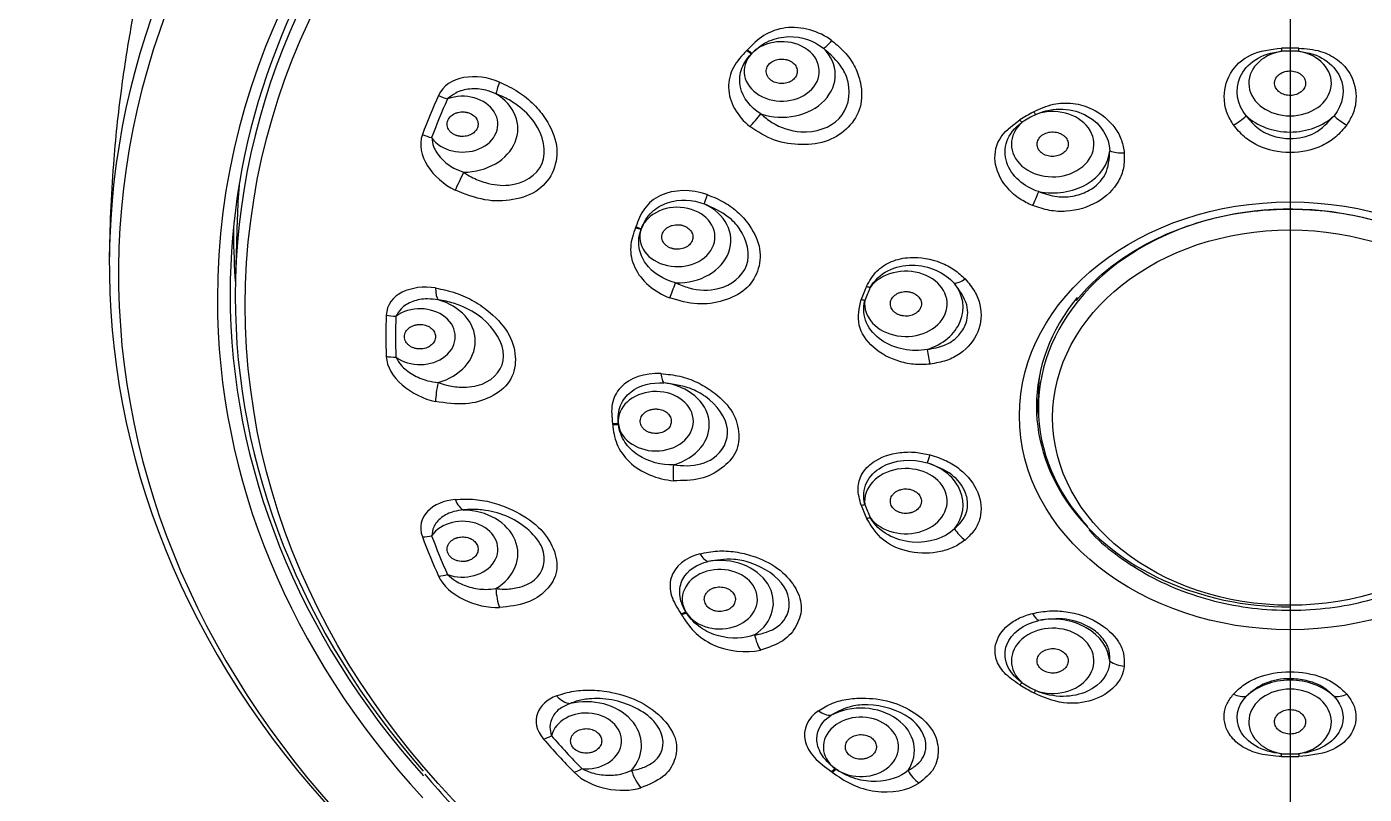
# Model space of a CAD drawing. Extents: x 0 to 1354, y 0 to 992.
# Drawn here: x 437 to 480.05, y 646.13 to 670.82 of the extents above; entities that cross this region are included whole.
import ezdxf

# ---------------------------------------------------------------- set-up
doc = ezdxf.new("R2010")
doc.units = 0
doc.header["$LTSCALE"] = 10
doc.header["$MEASUREMENT"] = 0
doc.linetypes.add('CENTER2', pattern=[28.575, 19.05, -3.175, 3.175, -3.175])
doc.layers.add('1', color=7, linetype='CONTINUOUS')
doc.layers.add('Cneter', color=1, linetype='CENTER2', lineweight=13)

msp = doc.modelspace()

# ---------------------------------------------------------------- linework, layer by layer
at = {"layer": '1', "color": 7, "linetype": 'Continuous', "lineweight": -3}
for p, q in [((443.778, 664.646), (443.724, 662.754)), ((469.559, 659.039), (469.559, 658.553))]:
    msp.add_line(p, q, dxfattribs=at)
for centre, major_axis, ratio, start_param, end_param in [((477.659, 662.88), (37.699, 0), 0.790155, 5.156583, 10.55138), ((477.659, 662.072), (-34.52, 0), 0.790155, 3.141593, 6.283185), ((477.659, 662.237), (34.11, 0), 0.790155, 0, 3.141593), ((477.659, 663.163), (-37.999, 0), 0.790155, 5.627397, 6.920378), ((477.659, 662.15), (-33.944, 0), 0.790155, 5.595275, 6.283185), ((461.3, 669.386), (1.209, 0), 0.790155, 2.51018, 8.762594), ((463.04, 670.759), (-0.475, -0.643), 0.18333, 0.372338, 1.069202), ((477.659, 659.638), (21.895, 0), 0.790155, 2.493937, 2.495651), ((460.324, 670.441), (-0.579, 0.552), 0.489427, 1.773217, 2.007632), ((460.346, 670.464), (0.578, -0.553), 0.488794, 4.91568, 5.150095), ((477.659, 659.625), (21.709, 0), 0.790155, 2.493937, 2.495651), ((461.3, 669.272), (-1.723, 0), 0.790155, 1.168192, 3.821397), ((477.659, 669.005), (1.328, 0), 0.790155, 1.780257, 7.64452), ((477.659, 658.738), (-14.424, 0), 0.790155, 4.69308, 4.731698), ((477.383, 670.521), (-0.012, 0.8), 0.011834, 2.076794, 2.23044), ((477.659, 658.733), (14.302, 0), 0.790155, 1.551487, 1.590105), ((477.935, 670.521), (-0.012, -0.8), 0.011834, 0.911152, 1.064799), ((452.489, 669.539), (-0.385, -0.923), 0.069891, 5.30923, 5.987258), ((477.659, 660.88), (-29.098, 0), 0.790155, 5.940229, 5.997824), ((451.029, 667.686), (1.136, 0), 0.790155, 3.645275, 8.292777), ((477.659, 660.85), (28.789, 0), 0.790155, 2.798636, 2.856231), ((450.547, 669.112), (-0.911, 0.412), 0.577214, 1.512063, 1.825951), ((451.029, 667.543), (-1.779, 0), 0.790155, 1.589334, 4.065533), ((460.423, 668.021), (-0.496, -0.628), 0.201371, 1.028996, 1.72586), ((470.018, 667.043), (1.328, 0), 0.790155, 2.408576, 8.272839), ((477.659, 658.738), (-14.424, 0), 0.790155, 5.321398, 5.360017), ((477.659, 658.733), (14.302, 0), 0.790155, 2.179806, 2.218424), ((469.478, 668.492), (0.386, -0.701), 0.350617, 5.125372, 5.279019), ((469.031, 668.235), (-0.41, 0.687), 0.369764, 1.971146, 2.124793), ((475.851, 668.071), (-0.651, -0.465), 0.42584, 1.252545, 1.894), ((477.659, 668.89), (-1.842, 0), 0.790155, 0.696206, 2.445387), ((479.467, 668.071), (-0.651, 0.465), 0.42584, 1.247593, 1.889048), ((450.035, 667.866), (0.937, -0.348), 0.588121, 4.613484, 4.927372), ((470.018, 666.928), (-1.842, 0), 0.790155, 1.324524, 3.073705), ((472.369, 667.177), (-0.797, -0.065), 0.516767, 0.830444, 1.4719), ((451.074, 666.099), (-0.439, -0.898), 0.027536, 4.683208, 5.361237), ((477.659, 664.044), (-33.89, 0), 0.790155, 6.220452, 6.260703), ((459.056, 665.851), (-0.262, -0.756), 0.015481, 5.319461, 6.016325), ((469.443, 665.498), (-0.294, -0.744), 0.137649, 1.008542, 1.649998), ((477.659, 658.553), (-8.1, 0), 0.790155, 3.141593, 5.631894), ((457.942, 664.058), (1.209, 0), 0.790155, 2.879779, 9.132193), ((457.942, 663.943), (-1.723, 0), 0.790155, 1.537791, 4.190996), ((477.659, 664.166), (-34, 0), 0.790155, 6.274055, 6.283185), ((477.659, 664.166), (-34, 0), 0.790155, 0, 0.059494), ((477.659, 659.638), (21.895, 0), 0.790155, 2.863537, 2.86525), ((456.774, 664.795), (-0.753, 0.27), 0.589653, 1.54494, 1.779354), ((456.784, 664.823), (0.752, -0.272), 0.589366, 4.687755, 4.92217), ((477.659, 659.625), (21.709, 0), 0.790155, 2.863537, 2.86525), ((465.295, 661.907), (1.328, 0), 0.790155, 3.036895, 8.901158), ((450.45, 662.984), (-0.155, -0.988), 0.252062, 5.362069, 6.040098), ((457.868, 662.552), (-0.285, -0.748), 0.006264, 0.917112, 1.613975), ((477.659, 658.738), (-14.424, 0), 0.790155, 5.949717, 5.988335), ((477.659, 658.733), (14.302, 0), 0.790155, 2.808124, 2.846742), ((464.145, 662.922), (0.733, -0.321), 0.579144, 4.807386, 4.961032), ((465.295, 661.792), (-1.842, 0), 0.790155, 1.952843, 3.702024), ((467.291, 663.158), (-0.58, -0.551), 0.3757, 0.441364, 1.082819), ((477.659, 658.553), (-8.1, 0), 0.790155, 5.631894, 6.283185), ((477.659, 662.072), (-34.52, 0), 0.790155, 0, 0.629497), ((477.659, 662.237), (34.11, 0), 0.790155, 3.141593, 3.755087), ((477.659, 662.15), (-33.944, 0), 0.790155, 0, 0.605935), ((449.659, 660.706), (-1.779, 0), 0.790155, 1.903493, 4.379692), ((463.975, 662.507), (-0.747, 0.287), 0.586457, 1.638854, 1.792501), ((477.659, 658.605), (8.162, 0), 0.790155, 2.567172, 3.141593), ((449.659, 660.85), (1.136, 0), 0.790155, 3.959434, 8.606936), ((477.659, 660.88), (-29.098, 0), 0.790155, 6.254388, 6.311983), ((448.882, 662.118), (-0.999, 0.036), 0.612653, 1.279239, 1.593127), ((477.659, 660.85), (28.789, 0), 0.790155, 3.112795, 3.17039), ((466.174, 660.44), (0.098, -0.794), 0.237725, 4.681171, 5.322626), ((448.882, 660.808), (0.999, 0.036), 0.612653, 4.37617, 4.690058), ((457.585, 660.139), (-0.037, -0.799), 0.234951, 5.362384, 6.059247), ((477.659, 659.039), (8.1, 0), 0.790155, 3.061138, 3.141593), ((450.45, 659.367), (-0.212, -0.977), 0.207528, 4.74651, 5.424539), ((457.247, 658.13), (1.209, 0), 0.790155, 3.249378, 9.501792), ((457.247, 658.016), (-1.723, 0), 0.790155, 1.90739, 4.560595), ((477.659, 659.039), (8.15, 0), 0.790155, 3.152785, 3.260973), ((477.659, 658.605), (8.162, 0), 0.790155, 3.141593, 3.665552), ((477.659, 658.553), (-8.1, 0), 0.790155, 0, 0.637449), ((477.659, 659.638), (21.895, 0), 0.790155, 3.233136, 3.234849), ((456.041, 658.547), (0.795, 0.092), 0.610341, 4.407184, 4.641599), ((456.045, 658.518), (-0.794, -0.094), 0.610244, 1.264274, 1.498689), ((477.659, 659.625), (21.709, 0), 0.790155, 3.233136, 3.234849), ((466.174, 657.547), (-0.208, -0.772), 0.056522, 0.242482, 0.883937), ((457.985, 656.723), (-0.061, -0.798), 0.212439, 4.718598, 5.415462), ((465.295, 655.558), (1.328, 0), 0.790155, 3.665213, 9.529476), ((465.295, 655.444), (-1.842, 0), 0.790155, 2.581161, 4.330343), ((451.074, 656.252), (0.091, -0.996), 0.432054, 5.368556, 6.046585), ((451.029, 653.869), (-1.779, 0), 0.790155, 2.217652, 4.693852), ((463.975, 655.939), (0.747, 0.287), 0.586457, 4.337038, 4.490685), ((477.659, 658.738), (-14.424, 0), 0.790155, 0.29485, 0.333468), ((477.659, 658.733), (14.302, 0), 0.790155, 3.436443, 3.475061), ((477.659, 658.605), (8.162, 0), 0.790155, 3.665551, 4.712389), ((451.029, 654.013), (1.136, 0), 0.790155, 4.273594, 8.921095), ((464.145, 655.524), (-0.733, -0.321), 0.579144, 1.168506, 1.322153), ((467.291, 654.83), (0.511, -0.615), 0.556904, 4.516601, 5.158057), ((450.035, 655.059), (-0.937, -0.348), 0.588121, 1.041925, 1.355813), ((477.659, 660.88), (-29.098, 0), 0.790155, 0.285362, 0.342957), ((477.659, 660.85), (28.789, 0), 0.790155, 3.426954, 3.484549), ((458.825, 654.392), (0.202, -0.774), 0.44544, 5.337326, 6.034189), ((459.308, 652.405), (1.209, 0), 0.790155, 3.618977, 9.871391), ((459.308, 652.29), (-1.723, 0), 0.790155, 2.276989, 4.930194), ((450.547, 653.813), (0.911, 0.412), 0.577214, 4.143346, 4.457234), ((452.489, 652.812), (0.03, -1), 0.3897, 4.764865, 5.442893), ((458.218, 652.482), (0.677, 0.426), 0.548886, 4.145622, 4.380037), ((477.659, 659.638), (21.895, 0), 0.790155, 3.602735, 3.604448), ((458.235, 652.456), (-0.676, -0.427), 0.548418, 1.002967, 1.237381), ((477.659, 659.625), (21.709, 0), 0.790155, 3.602735, 3.604448), ((469.443, 652.489), (0.189, -0.777), 0.318853, 5.403993, 6.045448), ((470.018, 650.308), (-1.842, 0), 0.790155, 3.20948, 4.958661), ((460.76, 651.321), (0.177, -0.78), 0.425202, 4.701083, 5.397947), ((470.018, 650.422), (1.328, 0), 0.790155, 4.293532, 10.157795), ((472.369, 650.81), (0.796, -0.078), 0.69797, 4.082197, 4.723652), ((469.031, 650.211), (0.41, 0.687), 0.369764, 4.004746, 4.158392), ((477.659, 658.738), (-14.424, 0), 0.790155, 0.923169, 0.961787), ((477.659, 658.733), (14.302, 0), 0.790155, 4.064761, 4.10338), ((477.659, 648.346), (-1.842, 0), 0.790155, 3.837798, 5.58698), ((477.659, 648.461), (1.328, 0), 0.790155, 4.92185, 10.786113), ((454.301, 650.002), (0.359, -0.933), 0.592247, 5.317737, 5.995766), ((455.007, 647.702), (-1.779, 0), 0.790155, 2.531812, 5.008011), ((469.478, 649.954), (-0.386, -0.701), 0.350617, 0.85052, 1.004166), ((475.851, 649.916), (0.6, -0.53), 0.607043, 5.181947, 5.823402), ((479.467, 649.916), (0.6, 0.53), 0.607043, 3.601376, 4.242831), ((455.007, 647.845), (1.136, 0), 0.790155, 4.587753, 9.235255), ((462.608, 649.387), (0.458, -0.656), 0.61852, 5.225567, 5.92243), ((463.848, 647.654), (1.209, 0), 0.790155, 3.988576, 10.24099), ((463.848, 647.539), (-1.723, 0), 0.790155, 2.646588, 5.299793), ((453.891, 648.627), (-0.756, -0.654), 0.50602, 0.844351, 1.158239), ((477.659, 660.88), (-29.098, 0), 0.790155, 0.599521, 0.657116), ((477.659, 660.85), (28.789, 0), 0.790155, 3.741114, 3.798709), ((477.383, 647.925), (0.012, 0.8), 0.011834, 3.899098, 4.052745), ((477.659, 658.738), (-14.424, 0), 0.790155, 1.551487, 1.590105), ((477.659, 658.733), (14.302, 0), 0.790155, 4.69308, 4.731698), ((477.935, 647.925), (0.012, -0.8), 0.011834, 5.372033, 5.52568), ((454.865, 647.568), (0.716, 0.699), 0.485274, 3.956021, 4.26991), ((463.02, 647.449), (0.468, 0.649), 0.413301, 3.957805, 4.19222), ((463.048, 647.429), (-0.467, -0.65), 0.412525, 0.815539, 1.049953), ((477.659, 659.625), (21.709, 0), 0.790155, 3.972334, 3.974047), ((456.992, 647.076), (0.292, -0.956), 0.556219, 4.729444, 5.407473), ((477.659, 659.638), (21.895, 0), 0.790155, 3.972334, 3.974047), ((465.817, 647.075), (0.431, -0.674), 0.60329, 4.599472, 5.296335)]:
    msp.add_ellipse(centre, major_axis=major_axis, ratio=ratio, start_param=start_param, end_param=end_param, dxfattribs=at)
for centre, major_axis in [((477.659, 661.859), (33.622, 0)), ((477.659, 658.305), (-8.709, 0)), ((477.659, 658.248), (7.641, 0))]:
    msp.add_ellipse(centre, major_axis=major_axis, ratio=0.790155, dxfattribs=at)
for points, knots in [([(450.237, 691.576), (449.751, 691.019), (448.92, 690.013), (447.897, 688.648), (447.11, 687.52), (446.41, 686.453), (445.689, 685.276), (444.879, 683.845), (444.088, 682.304), (443.359, 680.722), (442.721, 679.192), (442.113, 677.561), (441.482, 675.626), (440.97, 673.742), (440.585, 672.027), (440.293, 670.503), (440.004, 668.633), (439.747, 666.188), (439.669, 664.344), (439.66, 663.317)], [0, 0, 0, 0, 0.073159, 0.128421, 0.166706, 0.205894, 0.252033, 0.300947, 0.366045, 0.420507, 0.470557, 0.527281, 0.590481, 0.669456, 0.716247, 0.761084, 0.820335, 0.900163, 1, 1, 1, 1]), ([(462.914, 670.373), (462.494, 670.684), (461.935, 670.845), (461.17, 670.751), (460.929, 670.665), (460.521, 670.409), (460.358, 670.243), (460.198, 670.076)], [0, 0, 0, 0, 0.5, 0.5, 0.75, 0.75, 1, 1, 1, 1]), ([(462.914, 670.373), (463.072, 670.242), (463.376, 669.99), (463.685, 669.515), (463.883, 668.926), (463.892, 668.223), (463.485, 667.56), (462.814, 667.099), (461.949, 666.99), (461.036, 667.117), (460.532, 667.445), (460.276, 667.612)], [0, 0, 0, 0, 0.087607, 0.169371, 0.250856, 0.377447, 0.501128, 0.621802, 0.747777, 0.872041, 1, 1, 1, 1]), ([(460.346, 669.974), (460.509, 670.141), (460.696, 670.274), (461.1, 670.452), (461.314, 670.497), (461.944, 670.513), (462.347, 670.364), (462.64, 670.128)], [0, 0, 0, 0, 0.25, 0.25, 0.5, 0.5, 1, 1, 1, 1]), ([(460.176, 670.052), (460.017, 669.886), (459.857, 669.715), (459.64, 669.315), (459.584, 669.09), (459.602, 668.404), (459.868, 667.934), (460.276, 667.612)], [0, 0, 0, 0, 0.25, 0.25, 0.5, 0.5, 1, 1, 1, 1]), ([(460.625, 668.019), (460.3, 668.22), (460.049, 668.531), (459.934, 669.052), (459.939, 669.236), (460.053, 669.601), (460.166, 669.783), (460.324, 669.95)], [0, 0, 0, 0, 0.5, 0.5, 0.75, 0.75, 1, 1, 1, 1]), ([(460.625, 668.019), (460.741, 667.923), (461.107, 667.62), (462.053, 667.306), (462.866, 667.572), (463.429, 668.162), (463.57, 668.796), (463.223, 669.614), (462.863, 669.931), (462.64, 670.128)], [0, 0, 0, 0, 0.080562, 0.253207, 0.499831, 0.500495, 0.747529, 0.843295, 1, 1, 1, 1]), ([(461.599, 669.703), (461.586, 669.711), (461.558, 669.725), (461.499, 669.75), (461.419, 669.773), (461.317, 669.784), (461.181, 669.777), (461.019, 669.727), (460.869, 669.609), (460.805, 669.479), (460.797, 669.37), (460.812, 669.289), (460.847, 669.212), (460.901, 669.144), (460.952, 669.101), (460.99, 669.076), (461.017, 669.06), (461.092, 669.022), (461.231, 668.985), (461.39, 668.992), (461.508, 669.025), (461.589, 669.061), (461.66, 669.109), (461.738, 669.186), (461.8, 669.302), (461.805, 669.454), (461.749, 669.573), (461.682, 669.643), (461.637, 669.679), (461.612, 669.695), (461.599, 669.703)], [0, 0, 0, 0, 0.015625, 0.03125, 0.0625, 0.09375, 0.125, 0.1875, 0.25, 0.3125, 0.34375, 0.375, 0.40625, 0.4375, 0.46875, 0.476562, 0.484375, 0.5, 0.5625, 0.625, 0.65625, 0.6875, 0.71875, 0.75, 0.8125, 0.875, 0.9375, 0.96875, 0.984375, 1, 1, 1, 1]), ([(475.836, 667.663), (475.761, 667.786), (475.608, 668.04), (475.498, 668.61), (475.645, 669.333), (476.361, 670.017), (477.031, 670.094), (477.381, 670.134)], [0, 0, 0, 0, 0.121003, 0.24993, 0.500418, 0.740079, 1, 1, 1, 1]), ([(476.246, 667.956), (475.954, 668.311), (475.862, 668.785), (476.152, 669.421), (476.317, 669.614), (476.768, 669.906), (477.058, 670.002), (477.383, 670.031)], [0, 0, 0, 0, 0.5, 0.5, 0.75, 0.75, 1, 1, 1, 1]), ([(477.935, 670.031), (478.258, 670.002), (478.548, 669.907), (478.999, 669.616), (479.166, 669.421), (479.455, 668.79), (479.363, 668.31), (479.073, 667.956)], [0, 0, 0, 0, 0.25, 0.25, 0.5, 0.5, 1, 1, 1, 1]), ([(477.938, 670.134), (478.175, 670.114), (478.626, 670.078), (479.216, 669.779), (479.687, 669.247), (479.83, 668.61), (479.712, 668.039), (479.558, 667.786), (479.483, 667.663)], [0, 0, 0, 0, 0.178327, 0.339125, 0.500023, 0.752204, 0.878517, 1, 1, 1, 1]), ([(478.159, 669.005), (478.159, 669.018), (478.157, 669.044), (478.147, 669.096), (478.123, 669.16), (478.074, 669.229), (477.988, 669.31), (477.845, 669.383), (477.643, 669.41), (477.442, 669.373), (477.304, 669.292), (477.225, 669.206), (477.183, 669.134), (477.164, 669.07), (477.159, 669.025), (477.159, 668.999), (477.161, 668.96), (477.173, 668.903), (477.218, 668.807), (477.316, 668.704), (477.483, 668.625), (477.675, 668.6), (477.865, 668.634), (478.027, 668.722), (478.116, 668.831), (478.153, 668.929), (478.159, 668.979), (478.159, 669.005)], [0, 0, 0, 0, 0.015625, 0.03125, 0.0625, 0.09375, 0.125, 0.1875, 0.25, 0.3125, 0.375, 0.40625, 0.4375, 0.46875, 0.484375, 0.492188, 0.5, 0.53125, 0.5625, 0.625, 0.6875, 0.75, 0.8125, 0.875, 0.9375, 0.96875, 1, 1, 1, 1]), ([(452.219, 669.043), (452.427, 668.944), (452.83, 668.753), (453.339, 668.332), (453.798, 667.759), (454.131, 667.007), (454.012, 666.179), (453.521, 665.514), (452.683, 665.217), (451.722, 665.193), (451.106, 665.439), (450.789, 665.566)], [0, 0, 0, 0, 0.087456, 0.169153, 0.25014, 0.377375, 0.499739, 0.622279, 0.749894, 0.871256, 1, 1, 1, 1]), ([(452.102, 668.665), (451.993, 668.707), (451.724, 668.814), (451.264, 668.844), (450.828, 668.732), (450.63, 668.568), (450.547, 668.499)], [0, 0, 0, 0, 0.200427, 0.49953, 0.790892, 1, 1, 1, 1]), ([(451.062, 666.138), (451.144, 666.087), (451.367, 665.946), (451.858, 665.758), (452.761, 665.637), (453.432, 666.034), (453.747, 666.8), (453.567, 667.601), (452.882, 668.253), (452.429, 668.532), (452.188, 668.63), (452.102, 668.665)], [0, 0, 0, 0, 0.046355, 0.127416, 0.254336, 0.50001, 0.500136, 0.746142, 0.872777, 0.954138, 1, 1, 1, 1]), ([(451.184, 668.062), (451.176, 668.064), (451.159, 668.068), (451.125, 668.075), (451.065, 668.082), (450.978, 668.082), (450.875, 668.065), (450.748, 668.021), (450.615, 667.927), (450.526, 667.772), (450.526, 667.628), (450.571, 667.521), (450.625, 667.449), (450.696, 667.388), (450.766, 667.349), (450.818, 667.328), (450.849, 667.318), (450.868, 667.312), (450.884, 667.308), (450.9, 667.305), (450.928, 667.299), (451.016, 667.287), (451.127, 667.294), (451.243, 667.327), (451.348, 667.376), (451.454, 667.463), (451.528, 667.596), (451.536, 667.743), (451.475, 667.885), (451.374, 667.98), (451.274, 668.034), (451.217, 668.053), (451.188, 668.061), (451.184, 668.062)], [0, 0, 0, 0, 0.007812, 0.015625, 0.03125, 0.0625, 0.09375, 0.125, 0.1875, 0.25, 0.3125, 0.34375, 0.375, 0.40625, 0.4375, 0.453125, 0.460938, 0.46875, 0.472656, 0.476562, 0.484375, 0.5, 0.5625, 0.59375, 0.625, 0.6875, 0.75, 0.8125, 0.875, 0.9375, 0.96875, 0.996094, 1, 1, 1, 1]), ([(469.408, 668.087), (469.613, 668.181), (470.003, 668.361), (470.682, 668.388), (471.422, 668.167), (471.967, 667.706), (472.256, 667.179), (472.301, 666.898), (472.324, 666.761)], [0, 0, 0, 0, 0.178327, 0.339125, 0.500023, 0.752204, 0.878517, 1, 1, 1, 1]), ([(469.478, 668.002), (469.761, 668.128), (470.064, 668.185), (470.636, 668.157), (470.909, 668.075), (471.585, 667.692), (471.845, 667.255), (471.856, 666.829)], [0, 0, 0, 0, 0.25, 0.25, 0.5, 0.5, 1, 1, 1, 1]), ([(469.373, 665.067), (469.23, 665.135), (468.935, 665.274), (468.462, 665.695), (468.094, 666.361), (468.212, 667.258), (468.702, 667.633), (468.957, 667.828)], [0, 0, 0, 0, 0.121003, 0.24993, 0.500418, 0.740079, 1, 1, 1, 1]), ([(469.569, 665.516), (469.086, 665.672), (468.681, 666.019), (468.47, 666.675), (468.467, 666.91), (468.625, 667.358), (468.79, 667.57), (469.031, 667.745)], [0, 0, 0, 0, 0.5, 0.5, 0.75, 0.75, 1, 1, 1, 1]), ([(479.483, 667.663), (479.373, 667.529), (479.159, 667.269), (478.566, 666.891), (477.661, 666.697), (476.754, 666.89), (476.16, 667.268), (475.946, 667.528), (475.836, 667.663)], [0, 0, 0, 0, 0.130106, 0.252927, 0.499594, 0.746402, 0.869479, 1, 1, 1, 1]), ([(476.246, 667.956), (476.366, 667.809), (476.599, 667.524), (477.118, 667.279), (477.748, 667.181), (478.519, 667.348), (478.881, 667.746), (479.073, 667.956)], [0, 0, 0, 0, 0.179168, 0.347393, 0.501625, 0.737142, 1, 1, 1, 1]), ([(450.035, 667.253), (450.049, 667.157), (450.084, 666.925), (450.328, 666.568), (450.686, 666.286), (450.956, 666.18), (451.062, 666.138)], [0, 0, 0, 0, 0.208279, 0.500324, 0.801781, 1, 1, 1, 1]), ([(470.422, 667.275), (470.413, 667.286), (470.392, 667.306), (470.345, 667.344), (470.278, 667.384), (470.187, 667.418), (470.057, 667.443), (469.887, 667.435), (469.703, 667.363), (469.569, 667.24), (469.517, 667.111), (469.517, 667.004), (469.536, 666.927), (469.569, 666.866), (469.598, 666.827), (469.617, 666.806), (469.648, 666.776), (469.7, 666.735), (469.808, 666.678), (469.964, 666.64), (470.158, 666.654), (470.332, 666.723), (470.461, 666.839), (470.525, 666.985), (470.517, 667.115), (470.474, 667.211), (470.441, 667.255), (470.422, 667.275)], [0, 0, 0, 0, 0.015625, 0.03125, 0.0625, 0.09375, 0.125, 0.1875, 0.25, 0.3125, 0.375, 0.40625, 0.4375, 0.46875, 0.484375, 0.492188, 0.5, 0.53125, 0.5625, 0.625, 0.6875, 0.75, 0.8125, 0.875, 0.9375, 0.96875, 1, 1, 1, 1]), ([(472.324, 666.761), (472.325, 666.599), (472.327, 666.285), (472.101, 665.697), (471.5, 665.116), (470.637, 664.855), (469.902, 664.891), (469.553, 665.007), (469.373, 665.067)], [0, 0, 0, 0, 0.130106, 0.252927, 0.499594, 0.746402, 0.869479, 1, 1, 1, 1]), ([(469.569, 665.516), (469.763, 665.45), (470.14, 665.321), (470.721, 665.359), (471.295, 665.569), (471.81, 666.067), (471.84, 666.566), (471.856, 666.829)], [0, 0, 0, 0, 0.179168, 0.347393, 0.501625, 0.737142, 1, 1, 1, 1]), ([(458.897, 665.424), (458.394, 665.598), (457.831, 665.594), (457.189, 665.292), (457.011, 665.144), (456.754, 664.79), (456.678, 664.589), (456.606, 664.387)], [0, 0, 0, 0, 0.5, 0.5, 0.75, 0.75, 1, 1, 1, 1]), ([(458.897, 665.424), (459.091, 665.345), (459.465, 665.193), (459.938, 664.834), (460.357, 664.336), (460.658, 663.678), (460.572, 662.942), (460.167, 662.322), (459.443, 661.978), (458.579, 661.843), (457.995, 662.011), (457.698, 662.096)], [0, 0, 0, 0, 0.087607, 0.169371, 0.250856, 0.377447, 0.501128, 0.621802, 0.747777, 0.872041, 1, 1, 1, 1]), ([(456.784, 664.333), (456.859, 664.536), (456.973, 664.713), (457.265, 664.994), (457.44, 665.096), (458.007, 665.289), (458.435, 665.263), (458.8, 665.124)], [0, 0, 0, 0, 0.25, 0.25, 0.5, 0.5, 1, 1, 1, 1]), ([(457.885, 662.582), (458.026, 662.524), (458.47, 662.341), (459.432, 662.308), (460.041, 662.785), (460.296, 663.496), (460.16, 664.13), (459.521, 664.803), (459.076, 665.001), (458.8, 665.124)], [0, 0, 0, 0, 0.080562, 0.253207, 0.499831, 0.500495, 0.747529, 0.843295, 1, 1, 1, 1]), ([(470.779, 662.015), (470.997, 662.282), (471.484, 662.792), (472.371, 663.471), (473.387, 664.043), (474.505, 664.487), (475.695, 664.794), (476.76, 664.932), (477.417, 664.955), (477.659, 664.955)], [0, 0, 0, 0, 0.148784, 0.301881, 0.454578, 0.607051, 0.759409, 0.911703, 1, 1, 1, 1]), ([(477.659, 664.955), (477.875, 664.955), (478.505, 664.935), (479.544, 664.808), (480.736, 664.512), (481.858, 664.079), (482.871, 663.514), (483.585, 663.005), (483.914, 662.669), (483.99, 662.585)], [0, 0, 0, 0, 0.088697, 0.260068, 0.431487, 0.602833, 0.774127, 0.945438, 1, 1, 1, 1]), ([(456.595, 664.358), (456.524, 664.159), (456.453, 663.953), (456.426, 663.517), (456.47, 663.29), (456.771, 662.652), (457.202, 662.285), (457.698, 662.096)], [0, 0, 0, 0, 0.25, 0.25, 0.5, 0.5, 1, 1, 1, 1]), ([(457.885, 662.582), (457.506, 662.679), (457.145, 662.9), (456.815, 663.355), (456.738, 663.528), (456.682, 663.902), (456.704, 664.104), (456.774, 664.305)], [0, 0, 0, 0, 0.5, 0.5, 0.75, 0.75, 1, 1, 1, 1]), ([(458.076, 664.438), (458.06, 664.442), (458.028, 664.448), (457.961, 664.454), (457.876, 664.452), (457.776, 664.433), (457.652, 664.388), (457.524, 664.295), (457.439, 664.143), (457.438, 664.003), (457.48, 663.899), (457.531, 663.827), (457.599, 663.766), (457.68, 663.718), (457.748, 663.692), (457.795, 663.68), (457.827, 663.673), (457.915, 663.659), (458.061, 663.664), (458.206, 663.716), (458.301, 663.78), (458.36, 663.837), (458.404, 663.902), (458.442, 663.996), (458.447, 664.121), (458.382, 664.264), (458.275, 664.359), (458.181, 664.406), (458.122, 664.427), (458.092, 664.435), (458.076, 664.438)], [0, 0, 0, 0, 0.015625, 0.03125, 0.0625, 0.09375, 0.125, 0.1875, 0.25, 0.3125, 0.34375, 0.375, 0.40625, 0.4375, 0.46875, 0.476562, 0.484375, 0.5, 0.5625, 0.625, 0.65625, 0.6875, 0.71875, 0.75, 0.8125, 0.875, 0.9375, 0.96875, 0.984375, 1, 1, 1, 1]), ([(464.03, 662.469), (464.124, 662.64), (464.305, 662.966), (464.814, 663.299), (465.54, 663.454), (466.279, 663.323), (466.864, 663.02), (467.091, 662.81), (467.203, 662.707)], [0, 0, 0, 0, 0.178327, 0.339125, 0.500023, 0.752204, 0.878517, 1, 1, 1, 1]), ([(464.145, 662.432), (464.28, 662.665), (464.481, 662.852), (464.956, 663.093), (465.23, 663.151), (466.035, 663.148), (466.548, 662.91), (466.856, 662.566)], [0, 0, 0, 0, 0.25, 0.25, 0.5, 0.5, 1, 1, 1, 1]), ([(450.158, 662.418), (450.379, 662.372), (450.806, 662.285), (451.41, 662.003), (452.027, 661.565), (452.596, 660.926), (452.793, 660.108), (452.6, 659.358), (451.965, 658.876), (451.121, 658.626), (450.486, 658.716), (450.158, 658.762)], [0, 0, 0, 0, 0.087456, 0.169153, 0.25014, 0.377375, 0.499739, 0.622279, 0.749894, 0.871256, 1, 1, 1, 1]), ([(465.982, 660.441), (466.176, 660.475), (466.553, 660.539), (466.975, 660.834), (467.273, 661.269), (467.335, 661.914), (467.021, 662.341), (466.856, 662.566)], [0, 0, 0, 0, 0.179168, 0.347393, 0.501625, 0.737142, 1, 1, 1, 1]), ([(467.203, 662.707), (467.314, 662.574), (467.532, 662.316), (467.759, 661.729), (467.691, 660.975), (467.201, 660.367), (466.606, 660.062), (466.256, 659.999), (466.076, 659.966)], [0, 0, 0, 0, 0.130106, 0.252927, 0.499594, 0.746402, 0.869479, 1, 1, 1, 1]), ([(450.24, 662.035), (450.126, 662.05), (449.843, 662.087), (449.413, 662.006), (449.056, 661.795), (448.934, 661.59), (448.882, 661.505)], [0, 0, 0, 0, 0.200427, 0.49953, 0.790892, 1, 1, 1, 1]), ([(450.24, 659.378), (450.329, 659.348), (450.573, 659.266), (451.07, 659.202), (451.903, 659.298), (452.351, 659.835), (452.351, 660.64), (451.902, 661.362), (451.067, 661.824), (450.572, 661.985), (450.328, 662.022), (450.24, 662.035)], [0, 0, 0, 0, 0.046355, 0.127416, 0.254336, 0.50001, 0.500136, 0.746142, 0.872777, 0.954138, 1, 1, 1, 1]), ([(466.076, 659.966), (465.919, 659.956), (465.595, 659.937), (464.939, 660.068), (464.197, 660.449), (463.672, 661.242), (463.794, 661.774), (463.857, 662.05)], [0, 0, 0, 0, 0.121003, 0.24993, 0.500418, 0.740079, 1, 1, 1, 1]), ([(465.982, 660.441), (465.493, 660.348), (464.93, 660.446), (464.298, 660.886), (464.129, 661.076), (463.932, 661.514), (463.909, 661.763), (463.975, 662.017)], [0, 0, 0, 0, 0.5, 0.5, 0.75, 0.75, 1, 1, 1, 1]), ([(465.449, 662.283), (465.434, 662.287), (465.402, 662.294), (465.336, 662.302), (465.252, 662.303), (465.153, 662.288), (465.029, 662.249), (464.897, 662.163), (464.802, 662.02), (464.785, 661.858), (464.84, 661.729), (464.919, 661.643), (464.992, 661.589), (465.063, 661.555), (465.116, 661.538), (465.147, 661.529), (465.195, 661.519), (465.267, 661.51), (465.397, 661.514), (465.551, 661.556), (465.698, 661.657), (465.787, 661.794), (465.805, 661.947), (465.749, 662.096), (465.646, 662.197), (465.539, 662.254), (465.48, 662.275), (465.449, 662.283)], [0, 0, 0, 0, 0.015625, 0.03125, 0.0625, 0.09375, 0.125, 0.1875, 0.25, 0.3125, 0.375, 0.40625, 0.4375, 0.46875, 0.484375, 0.492188, 0.5, 0.53125, 0.5625, 0.625, 0.6875, 0.75, 0.8125, 0.875, 0.9375, 0.96875, 1, 1, 1, 1]), ([(449.659, 661.245), (449.65, 661.245), (449.633, 661.244), (449.598, 661.242), (449.538, 661.235), (449.455, 661.214), (449.364, 661.172), (449.26, 661.099), (449.17, 660.978), (449.146, 660.808), (449.203, 660.671), (449.288, 660.581), (449.367, 660.525), (449.458, 660.485), (449.54, 660.464), (449.598, 660.457), (449.631, 660.455), (449.652, 660.455), (449.669, 660.455), (449.685, 660.455), (449.714, 660.457), (449.802, 660.467), (449.906, 660.5), (450.003, 660.56), (450.084, 660.632), (450.15, 660.741), (450.168, 660.885), (450.118, 661.028), (450.005, 661.147), (449.871, 661.213), (449.755, 661.239), (449.694, 661.244), (449.663, 661.245), (449.659, 661.245)], [0, 0, 0, 0, 0.007812, 0.015625, 0.03125, 0.0625, 0.09375, 0.125, 0.1875, 0.25, 0.3125, 0.34375, 0.375, 0.40625, 0.4375, 0.453125, 0.460938, 0.46875, 0.472656, 0.476562, 0.484375, 0.5, 0.5625, 0.59375, 0.625, 0.6875, 0.75, 0.8125, 0.875, 0.9375, 0.96875, 0.996094, 1, 1, 1, 1]), ([(448.882, 660.195), (448.933, 660.106), (449.056, 659.894), (449.414, 659.613), (449.844, 659.43), (450.128, 659.393), (450.24, 659.378)], [0, 0, 0, 0, 0.208279, 0.500324, 0.801781, 1, 1, 1, 1]), ([(457.413, 659.662), (456.896, 659.686), (456.405, 659.525), (455.974, 659.065), (455.882, 658.878), (455.81, 658.475), (455.832, 658.266), (455.856, 658.057)], [0, 0, 0, 0, 0.5, 0.5, 0.75, 0.75, 1, 1, 1, 1]), ([(457.413, 659.662), (457.617, 659.642), (458.012, 659.604), (458.583, 659.398), (459.168, 659.049), (459.72, 658.517), (459.966, 657.805), (459.882, 657.113), (459.397, 656.59), (458.699, 656.225), (458.114, 656.219), (457.817, 656.217)], [0, 0, 0, 0, 0.087607, 0.169371, 0.250856, 0.377447, 0.501128, 0.621802, 0.747777, 0.872041, 1, 1, 1, 1]), ([(456.041, 658.057), (456.019, 658.267), (456.044, 658.465), (456.184, 658.81), (456.298, 658.955), (456.723, 659.294), (457.119, 659.389), (457.507, 659.361)], [0, 0, 0, 0, 0.25, 0.25, 0.5, 0.5, 1, 1, 1, 1]), ([(457.816, 656.73), (457.963, 656.715), (458.425, 656.666), (459.272, 656.9), (459.594, 657.514), (459.507, 658.25), (459.113, 658.806), (458.269, 659.26), (457.799, 659.322), (457.507, 659.361)], [0, 0, 0, 0, 0.080562, 0.253207, 0.499831, 0.500495, 0.747529, 0.843295, 1, 1, 1, 1]), ([(471.189, 654.64), (471.195, 654.631), (471.427, 654.341), (472.027, 653.854), (472.978, 653.206), (474.059, 652.696), (475.222, 652.322), (476.444, 652.096), (477.696, 652.023), (478.947, 652.105), (480.169, 652.34), (481.331, 652.724), (482.408, 653.248), (483.372, 653.9), (484.199, 654.666), (484.869, 655.527), (485.365, 656.461), (485.668, 657.426), (485.754, 658.132), (485.759, 658.501), (485.759, 658.553)], [0, 0, 0, 0, 0.001863, 0.063469, 0.125304, 0.187297, 0.249386, 0.311528, 0.373702, 0.435903, 0.498134, 0.560396, 0.622683, 0.684966, 0.747192, 0.809278, 0.871128, 0.932666, 0.990473, 1, 1, 1, 1]), ([(457.198, 658.523), (457.181, 658.522), (457.149, 658.518), (457.083, 658.505), (457.005, 658.479), (456.92, 658.433), (456.826, 658.355), (456.749, 658.232), (456.739, 658.066), (456.802, 657.935), (456.889, 657.85), (456.969, 657.798), (457.06, 657.761), (457.158, 657.739), (457.233, 657.734), (457.283, 657.736), (457.315, 657.739), (457.404, 657.751), (457.538, 657.797), (457.649, 657.887), (457.709, 657.974), (457.737, 658.044), (457.749, 658.117), (457.742, 658.215), (457.689, 658.334), (457.562, 658.449), (457.419, 658.507), (457.311, 658.523), (457.247, 658.526), (457.214, 658.525), (457.198, 658.523)], [0, 0, 0, 0, 0.015625, 0.03125, 0.0625, 0.09375, 0.125, 0.1875, 0.25, 0.3125, 0.34375, 0.375, 0.40625, 0.4375, 0.46875, 0.476562, 0.484375, 0.5, 0.5625, 0.625, 0.65625, 0.6875, 0.71875, 0.75, 0.8125, 0.875, 0.9375, 0.96875, 0.984375, 1, 1, 1, 1]), ([(455.86, 658.027), (455.884, 657.821), (455.912, 657.608), (456.08, 657.194), (456.218, 656.994), (456.761, 656.48), (457.3, 656.256), (457.817, 656.217)], [0, 0, 0, 0, 0.25, 0.25, 0.5, 0.5, 1, 1, 1, 1]), ([(457.816, 656.73), (457.434, 656.715), (457.012, 656.82), (456.51, 657.152), (456.363, 657.293), (456.143, 657.625), (456.071, 657.82), (456.045, 658.027)], [0, 0, 0, 0, 0.5, 0.5, 0.75, 0.75, 1, 1, 1, 1]), ([(463.857, 655.426), (463.806, 655.609), (463.707, 655.956), (463.852, 656.456), (464.286, 656.909), (464.937, 657.135), (465.595, 657.151), (465.918, 657.082), (466.076, 657.048)], [0, 0, 0, 0, 0.178327, 0.339125, 0.500023, 0.752204, 0.878517, 1, 1, 1, 1]), ([(463.975, 655.449), (463.91, 655.7), (463.932, 655.945), (464.127, 656.357), (464.298, 656.53), (464.925, 656.895), (465.495, 656.934), (465.982, 656.794)], [0, 0, 0, 0, 0.25, 0.25, 0.5, 0.5, 1, 1, 1, 1]), ([(466.076, 657.048), (466.255, 656.99), (466.605, 656.877), (467.199, 656.502), (467.69, 655.857), (467.76, 655.141), (467.533, 654.624), (467.315, 654.415), (467.203, 654.307)], [0, 0, 0, 0, 0.130106, 0.252927, 0.499594, 0.746402, 0.869479, 1, 1, 1, 1]), ([(466.856, 654.67), (466.976, 654.784), (467.208, 655.005), (467.31, 655.434), (467.218, 655.922), (466.803, 656.477), (466.266, 656.685), (465.982, 656.794)], [0, 0, 0, 0, 0.179168, 0.347393, 0.501625, 0.737142, 1, 1, 1, 1]), ([(465.14, 655.934), (465.125, 655.93), (465.094, 655.921), (465.034, 655.897), (464.965, 655.859), (464.897, 655.801), (464.826, 655.711), (464.783, 655.581), (464.812, 655.421), (464.919, 655.282), (465.059, 655.203), (465.187, 655.17), (465.286, 655.161), (465.369, 655.166), (465.425, 655.177), (465.457, 655.184), (465.503, 655.198), (465.568, 655.224), (465.67, 655.288), (465.763, 655.394), (465.807, 655.543), (465.778, 655.695), (465.678, 655.828), (465.521, 655.922), (465.363, 655.956), (465.234, 655.953), (465.171, 655.942), (465.14, 655.934)], [0, 0, 0, 0, 0.015625, 0.03125, 0.0625, 0.09375, 0.125, 0.1875, 0.25, 0.3125, 0.375, 0.40625, 0.4375, 0.46875, 0.484375, 0.492188, 0.5, 0.53125, 0.5625, 0.625, 0.6875, 0.75, 0.8125, 0.875, 0.9375, 0.96875, 1, 1, 1, 1]), ([(450.789, 655.613), (451.001, 655.622), (451.41, 655.639), (452.051, 655.514), (452.765, 655.241), (453.516, 654.768), (454.008, 654.036), (454.132, 653.277), (453.762, 652.67), (453.118, 652.233), (452.525, 652.169), (452.219, 652.136)], [0, 0, 0, 0, 0.087456, 0.169153, 0.25014, 0.377375, 0.499739, 0.622279, 0.749894, 0.871256, 1, 1, 1, 1]), ([(451.062, 655.275), (450.954, 655.262), (450.685, 655.23), (450.328, 655.05), (450.085, 654.764), (450.049, 654.54), (450.035, 654.446)], [0, 0, 0, 0, 0.200427, 0.49953, 0.790892, 1, 1, 1, 1]), ([(452.102, 652.748), (452.189, 652.74), (452.431, 652.719), (452.884, 652.773), (453.567, 653.059), (453.747, 653.675), (453.432, 654.441), (452.759, 655.022), (451.856, 655.267), (451.366, 655.305), (451.143, 655.283), (451.062, 655.275)], [0, 0, 0, 0, 0.046355, 0.127416, 0.254336, 0.50001, 0.500136, 0.746142, 0.872777, 0.954138, 1, 1, 1, 1]), ([(467.203, 654.307), (467.091, 654.229), (466.862, 654.067), (466.274, 653.879), (465.442, 653.856), (464.474, 654.266), (464.182, 654.754), (464.03, 655.008)], [0, 0, 0, 0, 0.121003, 0.24993, 0.500418, 0.740079, 1, 1, 1, 1]), ([(466.856, 654.67), (466.547, 654.371), (466.041, 654.195), (465.229, 654.264), (464.958, 654.342), (464.483, 654.607), (464.281, 654.799), (464.145, 655.034)], [0, 0, 0, 0, 0.5, 0.5, 0.75, 0.75, 1, 1, 1, 1]), ([(450.875, 654.389), (450.867, 654.386), (450.85, 654.382), (450.818, 654.371), (450.764, 654.349), (450.693, 654.309), (450.623, 654.248), (450.553, 654.153), (450.515, 654.015), (450.558, 653.848), (450.666, 653.732), (450.781, 653.667), (450.879, 653.633), (450.981, 653.617), (451.067, 653.617), (451.125, 653.625), (451.158, 653.631), (451.177, 653.635), (451.193, 653.64), (451.209, 653.644), (451.235, 653.652), (451.315, 653.683), (451.401, 653.74), (451.47, 653.821), (451.519, 653.91), (451.539, 654.029), (451.5, 654.171), (451.397, 654.294), (451.243, 654.38), (451.089, 654.411), (450.969, 654.407), (450.908, 654.397), (450.879, 654.39), (450.875, 654.389)], [0, 0, 0, 0, 0.007812, 0.015625, 0.03125, 0.0625, 0.09375, 0.125, 0.1875, 0.25, 0.3125, 0.34375, 0.375, 0.40625, 0.4375, 0.453125, 0.460938, 0.46875, 0.472656, 0.476562, 0.484375, 0.5, 0.5625, 0.59375, 0.625, 0.6875, 0.75, 0.8125, 0.875, 0.9375, 0.96875, 0.996094, 1, 1, 1, 1]), ([(458.664, 653.866), (458.202, 653.745), (457.849, 653.46), (457.687, 652.912), (457.693, 652.712), (457.818, 652.317), (457.933, 652.128), (458.052, 651.94)], [0, 0, 0, 0, 0.5, 0.5, 0.75, 0.75, 1, 1, 1, 1]), ([(458.664, 653.866), (458.851, 653.904), (459.212, 653.977), (459.805, 653.944), (460.477, 653.78), (461.205, 653.437), (461.749, 652.841), (461.998, 652.174), (461.818, 651.553), (461.38, 651.02), (460.873, 650.853), (460.615, 650.768)], [0, 0, 0, 0, 0.087607, 0.169371, 0.250856, 0.377447, 0.501128, 0.621802, 0.747777, 0.872041, 1, 1, 1, 1]), ([(458.218, 651.992), (458.101, 652.182), (458.034, 652.373), (458.004, 652.735), (458.04, 652.902), (458.267, 653.337), (458.577, 653.537), (458.936, 653.619)], [0, 0, 0, 0, 0.25, 0.25, 0.5, 0.5, 1, 1, 1, 1]), ([(460.426, 651.254), (460.559, 651.28), (460.977, 651.361), (461.595, 651.811), (461.588, 652.472), (461.17, 653.133), (460.571, 653.543), (459.635, 653.733), (459.204, 653.663), (458.936, 653.619)], [0, 0, 0, 0, 0.080562, 0.253207, 0.499831, 0.500495, 0.747529, 0.843295, 1, 1, 1, 1]), ([(450.547, 653.2), (450.629, 653.129), (450.827, 652.956), (451.264, 652.774), (451.725, 652.703), (451.995, 652.735), (452.102, 652.748)], [0, 0, 0, 0, 0.208279, 0.500324, 0.801781, 1, 1, 1, 1]), ([(459.083, 652.757), (459.068, 652.752), (459.039, 652.739), (458.985, 652.708), (458.923, 652.661), (458.866, 652.594), (458.813, 652.494), (458.798, 652.357), (458.864, 652.2), (458.983, 652.096), (459.103, 652.041), (459.201, 652.016), (459.304, 652.007), (459.405, 652.014), (459.477, 652.032), (459.522, 652.047), (459.551, 652.059), (459.629, 652.096), (459.732, 652.177), (459.795, 652.293), (459.811, 652.391), (459.805, 652.464), (459.783, 652.536), (459.731, 652.625), (459.627, 652.721), (459.457, 652.792), (459.297, 652.805), (459.188, 652.79), (459.127, 652.774), (459.098, 652.763), (459.083, 652.757)], [0, 0, 0, 0, 0.015625, 0.03125, 0.0625, 0.09375, 0.125, 0.1875, 0.25, 0.3125, 0.34375, 0.375, 0.40625, 0.4375, 0.46875, 0.476562, 0.484375, 0.5, 0.5625, 0.625, 0.65625, 0.6875, 0.71875, 0.75, 0.8125, 0.875, 0.9375, 0.96875, 0.984375, 1, 1, 1, 1]), ([(458.068, 651.914), (458.186, 651.728), (458.309, 651.538), (458.648, 651.198), (458.861, 651.05), (459.574, 650.722), (460.147, 650.662), (460.615, 650.768)], [0, 0, 0, 0, 0.25, 0.25, 0.5, 0.5, 1, 1, 1, 1]), ([(460.426, 651.254), (460.093, 651.133), (459.668, 651.113), (459.062, 651.282), (458.864, 651.371), (458.51, 651.619), (458.354, 651.78), (458.235, 651.966)], [0, 0, 0, 0, 0.5, 0.5, 0.75, 0.75, 1, 1, 1, 1]), ([(468.957, 649.649), (468.778, 649.772), (468.439, 650.007), (468.164, 650.473), (468.141, 651.032), (468.455, 651.505), (468.934, 651.814), (469.229, 651.903), (469.373, 651.947)], [0, 0, 0, 0, 0.178327, 0.339125, 0.500023, 0.752204, 0.878517, 1, 1, 1, 1]), ([(469.031, 649.72), (468.791, 649.894), (468.626, 650.101), (468.467, 650.523), (468.47, 650.741), (468.679, 651.32), (469.088, 651.61), (469.569, 651.719)], [0, 0, 0, 0, 0.25, 0.25, 0.5, 0.5, 1, 1, 1, 1]), ([(469.373, 651.947), (469.552, 651.981), (469.9, 652.047), (470.634, 652.012), (471.497, 651.716), (472.1, 651.172), (472.327, 650.656), (472.325, 650.39), (472.324, 650.253)], [0, 0, 0, 0, 0.130106, 0.252927, 0.499594, 0.746402, 0.869479, 1, 1, 1, 1]), ([(471.856, 650.406), (471.856, 650.551), (471.855, 650.831), (471.597, 651.221), (471.152, 651.571), (470.418, 651.831), (469.862, 651.758), (469.569, 651.719)], [0, 0, 0, 0, 0.179168, 0.347393, 0.501625, 0.737142, 1, 1, 1, 1]), ([(469.613, 650.654), (469.604, 650.644), (469.585, 650.622), (469.555, 650.575), (469.528, 650.512), (469.515, 650.434), (469.524, 650.328), (469.586, 650.203), (469.729, 650.087), (469.92, 650.024), (470.091, 650.025), (470.219, 650.058), (470.306, 650.097), (470.369, 650.139), (470.407, 650.174), (470.427, 650.195), (470.454, 650.227), (470.487, 650.279), (470.522, 650.378), (470.519, 650.506), (470.443, 650.648), (470.306, 650.757), (470.127, 650.818), (469.93, 650.821), (469.777, 650.775), (469.675, 650.713), (469.632, 650.675), (469.613, 650.654)], [0, 0, 0, 0, 0.015625, 0.03125, 0.0625, 0.09375, 0.125, 0.1875, 0.25, 0.3125, 0.375, 0.40625, 0.4375, 0.46875, 0.484375, 0.492188, 0.5, 0.53125, 0.5625, 0.625, 0.6875, 0.75, 0.8125, 0.875, 0.9375, 0.96875, 1, 1, 1, 1]), ([(471.856, 650.406), (471.845, 650.026), (471.59, 649.654), (470.909, 649.34), (470.639, 649.279), (470.067, 649.275), (469.762, 649.337), (469.478, 649.464)], [0, 0, 0, 0, 0.5, 0.5, 0.75, 0.75, 1, 1, 1, 1]), ([(472.324, 650.253), (472.301, 650.14), (472.254, 649.907), (471.958, 649.493), (471.353, 649.1), (470.313, 648.994), (469.717, 649.255), (469.408, 649.39)], [0, 0, 0, 0, 0.121003, 0.24993, 0.500418, 0.740079, 1, 1, 1, 1]), ([(475.836, 649.351), (475.946, 649.46), (476.159, 649.67), (476.752, 649.976), (477.657, 650.133), (478.564, 649.977), (479.158, 649.671), (479.372, 649.46), (479.483, 649.351)], [0, 0, 0, 0, 0.130106, 0.252927, 0.499594, 0.746402, 0.869479, 1, 1, 1, 1]), ([(479.073, 649.279), (478.952, 649.393), (478.72, 649.614), (478.2, 649.804), (477.571, 649.877), (476.799, 649.751), (476.437, 649.442), (476.246, 649.279)], [0, 0, 0, 0, 0.179168, 0.347393, 0.501625, 0.737142, 1, 1, 1, 1]), ([(454.051, 649.296), (454.232, 649.354), (454.584, 649.466), (455.199, 649.498), (455.939, 649.408), (456.798, 649.136), (457.539, 648.558), (457.968, 647.868), (457.898, 647.206), (457.518, 646.641), (457.024, 646.441), (456.77, 646.338)], [0, 0, 0, 0, 0.087456, 0.169153, 0.25014, 0.377375, 0.499739, 0.622279, 0.749894, 0.871256, 1, 1, 1, 1]), ([(456.465, 646.897), (456.543, 646.91), (456.757, 646.946), (457.123, 647.103), (457.59, 647.533), (457.483, 648.157), (456.884, 648.809), (456.053, 649.202), (455.171, 649.223), (454.734, 649.145), (454.553, 649.073), (454.488, 649.046)], [0, 0, 0, 0, 0.046355, 0.127416, 0.254336, 0.50001, 0.500136, 0.746142, 0.872777, 0.954138, 1, 1, 1, 1]), ([(462.48, 648.818), (462.624, 648.905), (462.904, 649.073), (463.438, 649.206), (464.106, 649.24), (464.912, 649.124), (465.682, 648.722), (466.229, 648.172), (466.378, 647.547), (466.259, 646.931), (465.899, 646.636), (465.716, 646.487)], [0, 0, 0, 0, 0.087607, 0.169371, 0.250856, 0.377447, 0.501128, 0.621802, 0.747777, 0.872041, 1, 1, 1, 1]), ([(477.381, 647.343), (477.143, 647.36), (476.692, 647.391), (476.103, 647.636), (475.631, 648.068), (475.488, 648.585), (475.606, 649.047), (475.76, 649.251), (475.836, 649.351)], [0, 0, 0, 0, 0.178327, 0.339125, 0.500023, 0.752204, 0.878517, 1, 1, 1, 1]), ([(477.383, 647.434), (477.06, 647.463), (476.77, 647.554), (476.319, 647.819), (476.152, 647.994), (475.863, 648.553), (475.955, 648.972), (476.246, 649.279)], [0, 0, 0, 0, 0.25, 0.25, 0.5, 0.5, 1, 1, 1, 1]), ([(479.073, 649.279), (479.364, 648.971), (479.457, 648.558), (479.166, 647.994), (479.001, 647.821), (478.55, 647.555), (478.26, 647.464), (477.935, 647.434)], [0, 0, 0, 0, 0.5, 0.5, 0.75, 0.75, 1, 1, 1, 1]), ([(479.483, 649.351), (479.557, 649.252), (479.71, 649.046), (479.82, 648.584), (479.674, 647.998), (478.958, 647.442), (478.287, 647.377), (477.938, 647.343)], [0, 0, 0, 0, 0.121003, 0.24993, 0.500418, 0.740079, 1, 1, 1, 1]), ([(454.488, 649.046), (454.396, 649.009), (454.167, 648.914), (453.918, 648.659), (453.812, 648.329), (453.868, 648.107), (453.891, 648.014)], [0, 0, 0, 0, 0.200427, 0.49953, 0.790892, 1, 1, 1, 1]), ([(462.48, 648.818), (462.136, 648.578), (461.969, 648.216), (462.097, 647.663), (462.202, 647.48), (462.505, 647.148), (462.699, 647.005), (462.895, 646.863)], [0, 0, 0, 0, 0.5, 0.5, 0.75, 0.75, 1, 1, 1, 1]), ([(463.02, 646.958), (462.824, 647.102), (462.674, 647.261), (462.478, 647.589), (462.432, 647.755), (462.43, 648.223), (462.612, 648.496), (462.893, 648.673)], [0, 0, 0, 0, 0.25, 0.25, 0.5, 0.5, 1, 1, 1, 1]), ([(465.365, 646.893), (465.465, 646.953), (465.783, 647.142), (466.088, 647.73), (465.752, 648.339), (465.06, 648.837), (464.337, 649.051), (463.436, 648.97), (463.101, 648.787), (462.893, 648.673)], [0, 0, 0, 0, 0.080562, 0.253207, 0.499831, 0.500495, 0.747529, 0.843295, 1, 1, 1, 1]), ([(477.159, 648.46), (477.159, 648.447), (477.161, 648.421), (477.171, 648.369), (477.196, 648.306), (477.244, 648.236), (477.33, 648.155), (477.473, 648.082), (477.676, 648.055), (477.876, 648.093), (478.014, 648.173), (478.093, 648.259), (478.135, 648.331), (478.154, 648.395), (478.159, 648.44), (478.159, 648.466), (478.157, 648.505), (478.145, 648.562), (478.1, 648.658), (478.002, 648.761), (477.835, 648.841), (477.643, 648.865), (477.453, 648.831), (477.291, 648.743), (477.202, 648.635), (477.165, 648.537), (477.159, 648.486), (477.159, 648.46)], [0, 0, 0, 0, 0.015625, 0.03125, 0.0625, 0.09375, 0.125, 0.1875, 0.25, 0.3125, 0.375, 0.40625, 0.4375, 0.46875, 0.484375, 0.492188, 0.5, 0.53125, 0.5625, 0.625, 0.6875, 0.75, 0.8125, 0.875, 0.9375, 0.96875, 1, 1, 1, 1]), ([(454.712, 648.165), (454.706, 648.161), (454.692, 648.152), (454.665, 648.135), (454.622, 648.101), (454.571, 648.045), (454.528, 647.969), (454.499, 647.862), (454.516, 647.722), (454.623, 647.574), (454.77, 647.489), (454.906, 647.455), (455.012, 647.447), (455.116, 647.457), (455.197, 647.478), (455.249, 647.5), (455.278, 647.513), (455.295, 647.522), (455.308, 647.53), (455.321, 647.538), (455.343, 647.553), (455.407, 647.602), (455.466, 647.677), (455.5, 647.771), (455.512, 647.866), (455.485, 647.985), (455.392, 648.11), (455.246, 648.203), (455.066, 648.247), (454.908, 648.238), (454.795, 648.205), (454.741, 648.181), (454.716, 648.167), (454.712, 648.165)], [0, 0, 0, 0, 0.007812, 0.015625, 0.03125, 0.0625, 0.09375, 0.125, 0.1875, 0.25, 0.3125, 0.34375, 0.375, 0.40625, 0.4375, 0.453125, 0.460938, 0.46875, 0.472656, 0.476562, 0.484375, 0.5, 0.5625, 0.59375, 0.625, 0.6875, 0.75, 0.8125, 0.875, 0.9375, 0.96875, 0.996094, 1, 1, 1, 1]), ([(463.477, 647.919), (463.466, 647.909), (463.445, 647.889), (463.408, 647.845), (463.372, 647.783), (463.349, 647.704), (463.345, 647.596), (463.394, 647.464), (463.528, 647.336), (463.686, 647.274), (463.823, 647.257), (463.926, 647.261), (464.026, 647.282), (464.117, 647.318), (464.176, 647.354), (464.211, 647.382), (464.233, 647.401), (464.288, 647.457), (464.347, 647.563), (464.353, 647.689), (464.323, 647.785), (464.285, 647.852), (464.231, 647.912), (464.142, 647.981), (464.001, 648.04), (463.81, 648.058), (463.655, 648.025), (463.56, 647.979), (463.511, 647.947), (463.488, 647.928), (463.477, 647.919)], [0, 0, 0, 0, 0.015625, 0.03125, 0.0625, 0.09375, 0.125, 0.1875, 0.25, 0.3125, 0.34375, 0.375, 0.40625, 0.4375, 0.46875, 0.476562, 0.484375, 0.5, 0.5625, 0.625, 0.65625, 0.6875, 0.71875, 0.75, 0.8125, 0.875, 0.9375, 0.96875, 0.984375, 1, 1, 1, 1]), ([(449.815, 646.772), (450.093, 646.44), (450.872, 645.562), (452.288, 644.218), (454.056, 642.754), (455.962, 641.401), (457.99, 640.166), (460.129, 639.055), (462.367, 638.075), (464.693, 637.232), (467.091, 636.529), (469.549, 635.972), (472.054, 635.563), (474.59, 635.304), (477.143, 635.197), (479.699, 635.242), (482.244, 635.44), (484.763, 635.789), (487.242, 636.287), (489.667, 636.931), (492.024, 637.719), (494.3, 638.645), (496.481, 639.704), (498.557, 640.891), (500.513, 642.199), (502.344, 643.618), (504.021, 645.15), (505.175, 646.324), (505.724, 647.007), (505.813, 647.12)], [0, 0, 0, 0, 0.02283, 0.061557, 0.100301, 0.139057, 0.177824, 0.216598, 0.255377, 0.29416, 0.332945, 0.371732, 0.410519, 0.449308, 0.488097, 0.526887, 0.565678, 0.60447, 0.643263, 0.682058, 0.720853, 0.759649, 0.798445, 0.83724, 0.876031, 0.914818, 0.953596, 0.992363, 1, 1, 1, 1]), ([(454.865, 646.955), (454.971, 646.907), (455.225, 646.791), (455.698, 646.723), (456.145, 646.765), (456.374, 646.86), (456.465, 646.897)], [0, 0, 0, 0, 0.208279, 0.500324, 0.801781, 1, 1, 1, 1]), ([(465.365, 646.893), (465.125, 646.687), (464.753, 646.549), (464.126, 646.536), (463.903, 646.563), (463.463, 646.694), (463.245, 646.799), (463.048, 646.939)], [0, 0, 0, 0, 0.5, 0.5, 0.75, 0.75, 1, 1, 1, 1]), ([(462.923, 646.843), (463.117, 646.704), (463.319, 646.562), (463.784, 646.341), (464.044, 646.263), (464.829, 646.155), (465.359, 646.259), (465.716, 646.487)], [0, 0, 0, 0, 0.25, 0.25, 0.5, 0.5, 1, 1, 1, 1])]:
    msp.add_open_spline(points, degree=3, knots=knots, dxfattribs=at)
for points in [[(452.219, 669.043), (451.485, 669.35), (450.546, 669.254), (450.256, 668.611)], [(449.738, 667.352), (449.496, 666.7), (450.071, 665.918), (450.789, 665.566)], [(450.158, 662.418), (449.395, 662.537), (448.598, 662.224), (448.574, 661.542)], [(448.574, 660.218), (448.598, 659.539), (449.393, 658.927), (450.158, 658.762)], [(450.789, 655.613), (450.073, 655.547), (449.495, 655.062), (449.738, 654.407)], [(450.256, 653.148), (450.545, 652.508), (451.482, 652.114), (452.219, 652.136)], [(454.051, 649.296), (453.451, 649.065), (453.149, 648.47), (453.636, 647.907)], [(454.621, 646.836), (455.146, 646.298), (456.134, 646.144), (456.77, 646.338)]]:
    msp.add_open_spline(points, degree=3, dxfattribs=at)
at = {"layer": 'Cneter', "lineweight": -3, "ltscale": 0.5}
msp.add_open_spline([(477.659, 690.335), (477.659, 641.068)], degree=1, dxfattribs=at)

doc.saveas('drawing.dxf')
